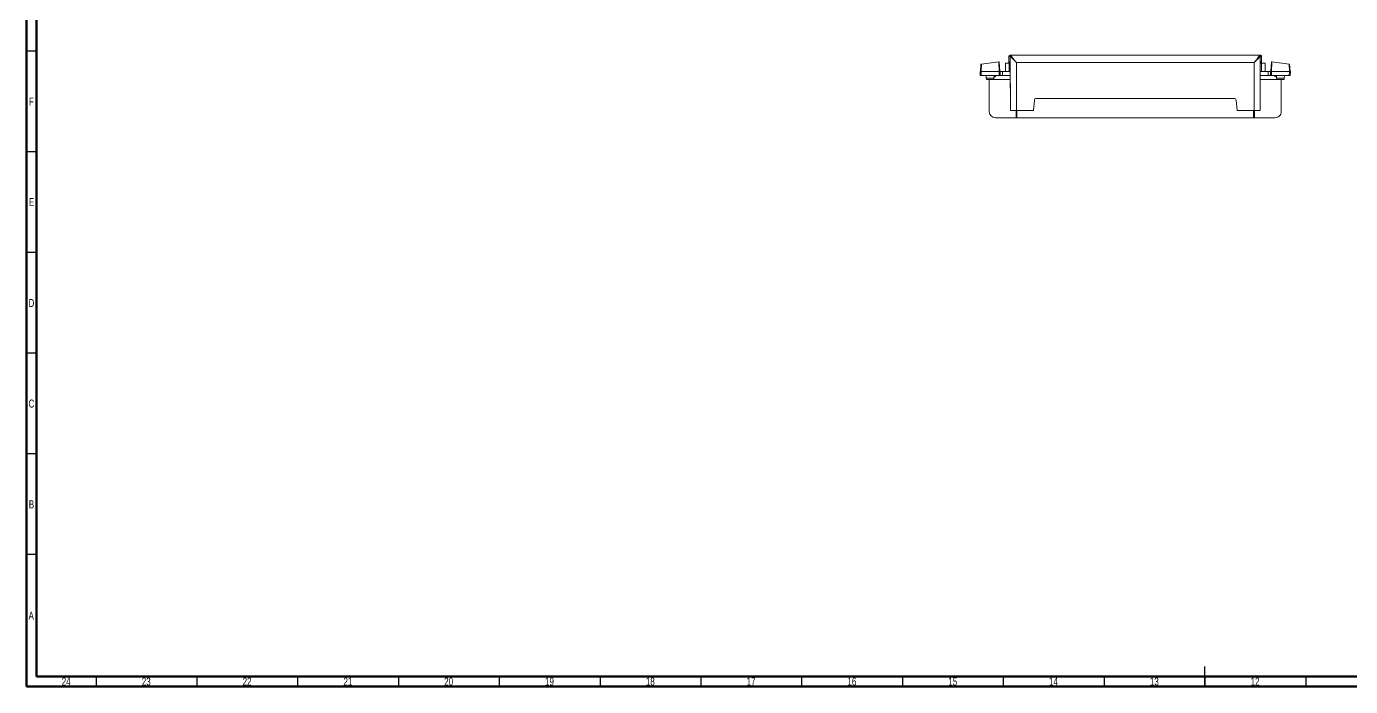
# Model space of a CAD drawing. Header units: millimetres. Extents: x 15 to 1205, y 5 to 836.
# Drawn here: x 15 to 672, y 5 to 333 of the extents above; entities that cross this region are included whole.
import ezdxf

# ---------------------------------------------------------------- set-up
doc = ezdxf.new("R2010")
doc.units = ezdxf.units.MM
doc.styles.add('SLDTEXTSTYLE0', font='TXT', dxfattribs={"width": 0.75})

msp = doc.modelspace()

# ---------------------------------------------------------------- linework, layer by layer
at = {"color": 7, "linetype": 'Continuous', "lineweight": 60}
for p, q in [((15, 5), (15, 836)), ((20, 10), (20, 831)), ((1179, 10), (20, 10)), ((1184, 5), (15, 5))]:
    msp.add_line(p, q, dxfattribs=at)
at = {"color": 7, "linetype": 'Continuous', "lineweight": 30}
for p, q in [((20, 320.5), (15, 320.5)), ((20, 270.5), (15, 270.5)), ((20, 220.5), (15, 220.5)), ((20, 170.5), (15, 170.5)), ((20, 120.5), (15, 120.5)), ((20, 70.5), (15, 70.5)), ((599.5, 5), (599.5, 15)), ((49.5, 10), (49.5, 5)), ((99.5, 10), (99.5, 5)), ((149.5, 10), (149.5, 5)), ((199.5, 10), (199.5, 5)), ((249.5, 10), (249.5, 5)), ((299.5, 10), (299.5, 5)), ((349.5, 10), (349.5, 5)), ((399.5, 10), (399.5, 5)), ((449.5, 10), (449.5, 5)), ((499.5, 10), (499.5, 5)), ((549.5, 10), (549.5, 5)), ((599.5, 10), (599.5, 5)), ((649.5, 10), (649.5, 5))]:
    msp.add_line(p, q, dxfattribs=at)
at = {"color": 7, "linetype": 'Continuous', "lineweight": 15}
for p, q in [((502.299, 314.578), (502.299, 317.986)), ((502.299, 317.986), (502.968, 317.986)), ((502.699, 318.386), (503.368, 318.386)), ((502.986, 317.917), (503.06, 290.986)), ((503.368, 318.386), (626.576, 318.386)), ((626.576, 318.386), (627.244, 318.386)), ((626.883, 290.986), (626.957, 317.917)), ((626.976, 317.986), (627.644, 317.986)), ((627.644, 317.986), (627.644, 314.578)), ((488.077, 308.386), (487.972, 310.386)), ((488.199, 310.386), (487.972, 310.386)), ((488.199, 310.386), (488.406, 313.993)), ((488.199, 310.386), (488.497, 310.386)), ((488.406, 313.993), (488.672, 314.028)), ((488.497, 310.386), (488.672, 314.028)), ((488.497, 310.386), (488.602, 308.386)), ((488.497, 310.386), (497.447, 310.386)), ((488.672, 314.028), (497.218, 315.153)), ((497.47, 315.186), (497.218, 315.153)), ((497.218, 315.153), (497.447, 310.386)), ((497.447, 308.386), (497.447, 310.386)), ((497.447, 310.386), (497.744, 310.386)), ((497.47, 315.186), (497.744, 310.386)), ((497.972, 310.386), (497.744, 310.386)), ((497.972, 308.386), (497.972, 310.386)), ((499.072, 310.386), (497.972, 310.386)), ((499.124, 308.386), (499.072, 310.386)), ((500.532, 310.386), (499.072, 310.386)), ((500.551, 314.455), (500.532, 310.386)), ((502.362, 310.386), (500.532, 310.386)), ((500.551, 314.455), (502.353, 314.455)), ((502.807, 315.086), (502.299, 314.578)), ((502.299, 314.578), (502.299, 314.536)), ((502.299, 314.536), (502.353, 314.483)), ((502.932, 314.483), (502.353, 314.483)), ((502.353, 314.483), (502.362, 310.386)), ((502.964, 310.386), (502.362, 310.386)), ((502.911, 314.741), (502.807, 315.086)), ((503.009, 290.986), (502.958, 312.923)), ((505.995, 314.804), (506.06, 290.986)), ((505.995, 314.804), (623.949, 314.804)), ((623.883, 290.986), (623.949, 314.804)), ((626.985, 312.923), (626.935, 290.986)), ((627.581, 310.386), (626.979, 310.386)), ((627.591, 314.483), (627.011, 314.483)), ((627.136, 315.086), (627.033, 314.741)), ((627.644, 314.578), (627.136, 315.086)), ((627.581, 310.386), (627.591, 314.483)), ((629.412, 310.386), (627.581, 310.386)), ((627.591, 314.483), (627.644, 314.536)), ((629.393, 314.455), (627.591, 314.455)), ((627.644, 314.536), (627.644, 314.578)), ((629.412, 310.386), (629.393, 314.455)), ((630.872, 310.386), (629.412, 310.386)), ((630.872, 310.386), (630.82, 308.386)), ((631.972, 310.386), (630.872, 310.386)), ((631.972, 308.386), (631.972, 310.386)), ((632.199, 310.386), (631.972, 310.386)), ((632.199, 310.386), (632.474, 315.186)), ((632.497, 310.386), (632.199, 310.386)), ((632.474, 315.186), (632.726, 315.153)), ((632.497, 310.386), (632.726, 315.153)), ((632.497, 310.386), (632.497, 308.386)), ((632.497, 310.386), (641.447, 310.386)), ((632.726, 315.153), (641.272, 314.028)), ((641.272, 314.028), (641.447, 310.386)), ((641.272, 314.028), (641.538, 313.993)), ((641.342, 308.386), (641.447, 310.386)), ((641.744, 310.386), (641.447, 310.386)), ((641.538, 313.993), (641.744, 310.386)), ((641.972, 310.386), (641.744, 310.386)), ((641.972, 310.386), (641.867, 308.386)), ((488.602, 308.386), (488.077, 308.386)), ((488.602, 308.386), (490.972, 308.386)), ((494.972, 308.386), (490.972, 308.386)), ((490.972, 308.386), (491.089, 307.05)), ((494.855, 307.05), (491.089, 307.05)), ((491.147, 306.386), (491.089, 307.05)), ((491.147, 306.386), (494.797, 306.386)), ((492.527, 290.386), (492.527, 306.386)), ((494.855, 307.05), (494.797, 306.386)), ((494.855, 307.05), (494.972, 308.386)), ((494.972, 308.386), (497.447, 308.386)), ((497.972, 308.386), (497.447, 308.386)), ((499.124, 308.386), (497.972, 308.386)), ((502.969, 308.386), (499.124, 308.386)), ((630.82, 308.386), (626.975, 308.386)), ((631.972, 308.386), (630.82, 308.386)), ((632.497, 308.386), (631.972, 308.386)), ((632.497, 308.386), (634.972, 308.386)), ((638.972, 308.386), (634.972, 308.386)), ((634.972, 308.386), (635.089, 307.05)), ((638.855, 307.05), (635.089, 307.05)), ((635.147, 306.386), (635.089, 307.05)), ((635.147, 306.386), (638.797, 306.386)), ((637.417, 306.386), (637.417, 290.386)), ((638.855, 307.05), (638.797, 306.386)), ((638.855, 307.05), (638.972, 308.386)), ((638.972, 308.386), (641.342, 308.386)), ((641.867, 308.386), (641.342, 308.386)), ((514.472, 290.986), (514.917, 296.074)), ((515.913, 296.986), (614.031, 296.986)), ((615.027, 296.074), (615.472, 290.986)), ((503.06, 290.986), (503.009, 290.986)), ((506.06, 290.986), (503.06, 290.986)), ((505.909, 287.386), (505.898, 290.986)), ((505.972, 290.986), (505.972, 287.386)), ((506.06, 290.986), (514.472, 290.986)), ((506.272, 290.986), (506.272, 287.386)), ((615.472, 290.986), (623.883, 290.986)), ((623.672, 290.986), (623.672, 287.386)), ((623.883, 290.986), (626.883, 290.986)), ((623.972, 287.386), (623.972, 290.986)), ((624.046, 290.986), (624.034, 287.386)), ((626.935, 290.986), (626.883, 290.986)), ((495.573, 287.386), (505.909, 287.386)), ((505.909, 287.386), (505.972, 287.386)), ((505.972, 287.386), (506.272, 287.386)), ((506.272, 287.386), (623.672, 287.386)), ((623.672, 287.386), (623.972, 287.386)), ((623.972, 287.386), (624.034, 287.386)), ((624.034, 287.386), (634.371, 287.386))]:
    msp.add_line(p, q, dxfattribs=at)
at = {"color": 8, "linetype": 'Continuous', "lineweight": 15}
for p, q in [((494.797, 306.386), (502.973, 306.386)), ((494.963, 308.289), (495.023, 308.386)), ((626.97, 306.386), (635.147, 306.386)), ((634.92, 308.386), (634.98, 308.289))]:
    msp.add_line(p, q, dxfattribs=at)
at = {"color": 7, "linetype": 'Continuous', "lineweight": 15}
for centre, radius, start, end in [((502.699, 317.986), 0.4, 90, 180), ((503.368, 317.986), 0.4, 90.00982, 180.009817), ((503.385, 317.911), 0.399, 89.80105, 179.106561), ((626.559, 317.911), 0.399, 0.893439, 90.19895), ((626.576, 317.986), 0.4, 359.990183, 89.99018), ((627.244, 317.986), 0.4, 0, 90), ((494.287, 309.386), 1.999, 287.635015, 330.011231), ((635.656, 309.386), 2, 210, 252.382191), ((515.913, 295.986), 1, 90, 175), ((614.031, 295.986), 1, 5, 90)]:
    msp.add_arc(centre, radius, start, end, dxfattribs=at)
at = {"color": 8, "linetype": 'Continuous', "lineweight": 15}
msp.add_arc((635.657, 309.386), 1.999, 209.988769, 252.364985, dxfattribs=at)
at = {"color": 7, "linetype": 'Continuous', "lineweight": 15}
for centre, major_axis, ratio, start_param, end_param in [((502.906, 312.749), (0, 2), 0.0261859, 4.7996554, 6.1959188), ((627.037, 312.749), (0, 2), 0.0261859, 0.0872665, 1.4835299), ((495.573, 290.386), (3.046, 0), 0.9848078, 3.1415927, 4.712389), ((634.371, 290.386), (-3.046, 0), 0.9848078, 1.5707963, 3.1415927)]:
    msp.add_ellipse(centre, major_axis=major_axis, ratio=ratio, start_param=start_param, end_param=end_param, dxfattribs=at)
for points in [[(502.968, 317.986), (502.974, 317.986), (502.98, 317.963), (502.986, 317.917)], [(503.368, 318.386), (503.374, 318.386), (503.38, 318.361), (503.386, 318.309)], [(626.557, 318.309), (626.564, 318.361), (626.57, 318.386), (626.576, 318.386)], [(626.957, 317.917), (626.963, 317.963), (626.969, 317.986), (626.976, 317.986)]]:
    msp.add_open_spline(points, degree=3, dxfattribs=at)
for points, knots in [([(502.986, 317.917), (503, 317.836), (503.136, 317.671), (503.533, 317.246), (503.796, 316.984), (504.367, 316.419), (504.683, 316.11), (505.328, 315.473), (505.659, 315.144), (505.995, 314.804)], [0, 0, 0, 0, 0.25, 0.25, 0.5, 0.5, 0.75, 0.75, 1, 1, 1, 1]), ([(503.386, 318.309), (503.389, 318.294), (503.396, 318.261), (503.424, 318.196), (503.465, 318.118), (503.521, 318.025), (503.592, 317.918), (503.722, 317.73), (503.952, 317.42), (504.294, 316.975), (504.693, 316.469), (505.085, 315.969), (505.529, 315.407), (505.823, 315.027), (505.995, 314.804)], [0, 0, 0, 0, 0.0390971, 0.0790847, 0.1201066, 0.1622957, 0.2057744, 0.2506546, 0.36867, 0.5003845, 0.6165697, 0.7500621, 0.8537453, 1, 1, 1, 1]), ([(623.949, 314.804), (624.024, 314.901), (624.165, 315.085), (624.365, 315.341), (624.539, 315.565), (624.689, 315.755), (624.933, 316.064), (625.251, 316.469), (625.649, 316.975), (625.992, 317.42), (626.239, 317.753), (626.391, 317.975), (626.48, 318.119), (626.54, 318.234), (626.552, 318.284), (626.557, 318.309)], [0, 0, 0, 0, 0.06364479, 0.12047214, 0.17048227, 0.21367584, 0.25005418, 0.38352438, 0.49972074, 0.63141266, 0.74943958, 0.81619959, 0.87993451, 0.94104859, 1, 1, 1, 1]), ([(623.949, 314.804), (624.285, 315.144), (624.616, 315.473), (625.261, 316.11), (625.577, 316.419), (626.148, 316.984), (626.41, 317.246), (626.807, 317.671), (626.944, 317.836), (626.957, 317.917)], [0, 0, 0, 0, 0.25, 0.25, 0.5, 0.5, 0.75, 0.75, 1, 1, 1, 1])]:
    msp.add_open_spline(points, degree=3, knots=knots, dxfattribs=at)

# ---------------------------------------------------------------- texts
at = {"color": 7, "linetype": 'Continuous', "lineweight": 0, "attachment_point": 2, "style": 'SLDTEXTSTYLE0'}
for s, insert, char_height in [('F', (17.458, 297.418), 3.969), ('E', (17.508, 247.474), 3.969), ('D', (17.453, 197.418), 3.969), ('C', (17.459, 147.474), 3.969), ('B', (17.471, 97.418), 3.969), ('A', (17.34, 42.224), 3.969), ('24', (34.67, 9.474), 3.9688), ('23', (74.42, 9.474), 3.9688), ('22', (124.42, 9.474), 3.9688), ('21', (174.42, 9.474), 3.9688), ('20', (224.42, 9.474), 3.9688), ('19', (274.42, 9.474), 3.9688), ('18', (324.42, 9.474), 3.9688), ('17', (374.42, 9.474), 3.9688), ('16', (424.42, 9.474), 3.9688), ('15', (474.42, 9.474), 3.9688), ('14', (524.42, 9.474), 3.9688), ('13', (574.42, 9.474), 3.9688), ('12', (624.42, 9.474), 3.9688)]:
    msp.add_mtext(s, dxfattribs=dict(at, insert=insert, char_height=char_height))

doc.saveas('drawing.dxf')
